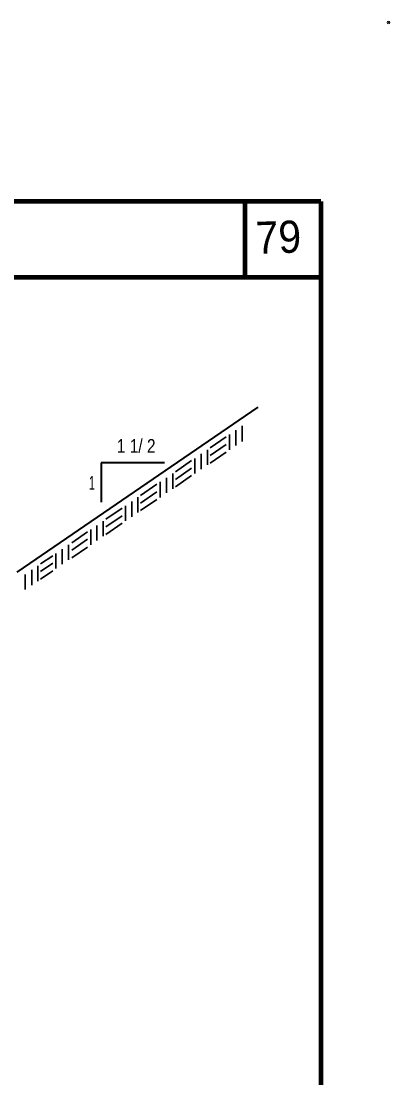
# Model space of a CAD drawing. Extents: x -8731 to 3768, y -70200 to -56618.
# Drawn here: x 3496 to 3768, y -69786 to -69006 of the extents above; entities that cross this region are included whole.
import ezdxf

# ---------------------------------------------------------------- set-up
doc = ezdxf.new("R2010")
doc.units = 0
doc.header["$LTSCALE"] = 4
doc.header["$PDMODE"] = 32
doc.header["$PDSIZE"] = 2
doc.layers.add('1', color=7, linetype='Continuous', lineweight=13)
doc.layers.add('3', color=7, linetype='Continuous', lineweight=35)

msp = doc.modelspace()

# ---------------------------------------------------------------- linework, layer by layer
at = {"layer": '1', "lineweight": 100}
for p, q in [((3717.32, -69138.8), (2225.1, -69138.8)), ((3661.06, -69138.8), (3661.06, -69195.06)), ((3717.32, -69138.8), (3717.32, -70160.24)), ((3717.32, -69195.06), (2225.1, -69195.06))]:
    msp.add_line(p, q, dxfattribs=at)
at = {"layer": '1'}
msp.add_point((3767.26, -69006.6), dxfattribs=at)
at = {"layer": '3', "lineweight": 40}
for p, q in [((3670.82, -69290.84), (3492.76, -69412.8)), ((3555.02, -69331.8), (3555.02, -69360.9)), ((3601.66, -69331.8), (3555.02, -69331.8))]:
    msp.add_line(p, q, dxfattribs=at)
at = {"layer": '3'}
for p, q in [((3659.1, -69304.5), (3659.1, -69316.04)), ((3647.42, -69312.6), (3635.42, -69320.84)), ((3649.82, -69310.96), (3649.82, -69322.36)), ((3654.46, -69307.8), (3654.46, -69319.2)), ((3633.46, -69322.2), (3633.46, -69333.44)), ((3647.42, -69318.3), (3635.42, -69326.56)), ((3621.76, -69330.3), (3609.76, -69338.56)), ((3624.16, -69328.64), (3624.16, -69339.76)), ((3628.82, -69325.36), (3628.82, -69336.6)), ((3647.42, -69324), (3635.42, -69332.1)), ((3621.76, -69335.84), (3609.76, -69344.1)), ((3598.5, -69346.04), (3598.5, -69357.44)), ((3603.16, -69343.04), (3603.16, -69354.16)), ((3607.82, -69339.9), (3607.82, -69351)), ((3621.76, -69341.24), (3609.76, -69349.64)), ((3596.1, -69347.7), (3584.1, -69355.96)), ((3596.1, -69353.4), (3584.1, -69361.64)), ((3577.5, -69360.44), (3577.5, -69371.7)), ((3582.16, -69357.3), (3582.16, -69368.56)), ((3596.1, -69359.1), (3584.1, -69367.2)), ((3570.46, -69365.4), (3558.46, -69373.64)), ((3572.86, -69363.76), (3572.86, -69374.84)), ((3556.5, -69375), (3556.5, -69386.1)), ((3570.46, -69370.96), (3558.46, -69379.2)), ((3570.46, -69376.36), (3558.46, -69384.76)), ((3544.82, -69382.8), (3533.26, -69390.9)), ((3547.22, -69381.16), (3547.22, -69392.56)), ((3551.86, -69378.16), (3551.86, -69389.24)), ((3530.86, -69392.56), (3530.86, -69403.64)), ((3544.82, -69388.36), (3533.26, -69396.44)), ((3519.16, -69400.5), (3510.16, -69406.64)), ((3521.56, -69398.84), (3521.56, -69409.96)), ((3526.22, -69395.7), (3526.22, -69406.8)), ((3544.82, -69394.2), (3533.26, -69402)), ((3508.22, -69408), (3508.22, -69419.24)), ((3519.16, -69406.04), (3510.16, -69412.2)), ((3498.9, -69414.3), (3498.9, -69425.56)), ((3503.7, -69411), (3503.7, -69422.24)), ((3519.16, -69411.76), (3510.16, -69417.9))]:
    msp.add_line(p, q, dxfattribs=at)

# ---------------------------------------------------------------- texts
at = {"layer": '1', "width": 0.95}
msp.add_text('79', height=23.78, rotation=2.121, dxfattribs=at).set_placement((3669.54, -69177.68))
at = {"layer": '3'}
for s, width, p in [('1 1/ 2', 0.85, (3566.56, -69324.44)), ('1', 0.6, (3545.86, -69351.76))]:
    msp.add_text(s, height=10.05, dxfattribs=dict(at, width=width)).set_placement(p)

doc.saveas('drawing.dxf')
